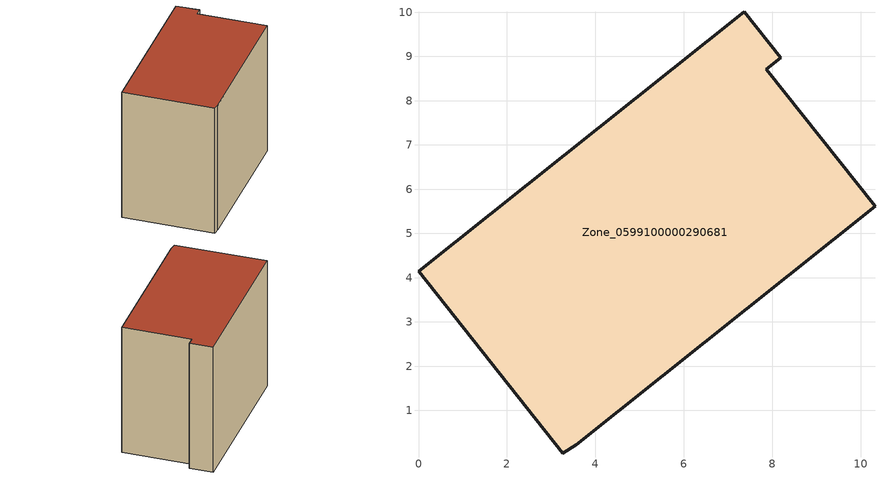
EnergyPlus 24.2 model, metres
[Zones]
Zone_0599100000290681
 floor ground (C_G): 3.57,0.22 3.27,0.03 0,4.14 7.36,10.01 8.19,8.97 7.86,8.71 10.32,5.61 z0
 wall outside (C_F): 7.36,10.01 0,4.14 3.27,0.03 3.57,0.22 10.32,5.61 7.86,8.71 8.19,8.97 7.36,10.01 z0:7.8
 roof outside (C_R): 3.27,0.03 3.57,0.22 10.32,5.61 7.86,8.71 8.19,8.97 7.36,10.01 0,4.14 z7.8
[BUILDING]
Pand.0599100000290681: North Axis=0; Terrain=City; Loads Convergence Tolerance Value=0.04; Temperature Convergence Tolerance Value=0.4; Solar Distribution=FullExterior; Maximum Number of Warmup Days=25; Minimum Number of Warmup Days=1
[Site:Location]
Rotterdam.The.Hague.AP_ZH_NLD Design_Conditions: Latitude=51.96; Longitude=4.45; Time Zone=1; Elevation=-4.5
[SITE:GROUNDTEMPERATURE:BUILDINGSURFACE]
18, 18, 18, 18, 18, 18, 18, 18, 18, 18, 18, 18
[MATERIAL] Thermal Absorptance=0.9; Solar Absorptance=0.7; Visible Absorptance=0.7
Name | Roughness | Thickness | Conductivity | Density | Specific Heat
G.TI.1975-1991 | MediumSmooth | 0.15 | 0.288461 | 540 | 1210
F.TI.1975-1991 | Rough | 0.3 | 0.230769 | 1920 | 840
R.TI.1975-1991 | MediumRough | 0.2 | 0.153846 | 1500 | 1000
[CONSTRUCTION]
C_G: G.TI.1975-1991
C_F: F.TI.1975-1991
C_R: R.TI.1975-1991
[ZONE]
Zone_0599100000290681: Type=1; Multiplier=1; Ceiling Height=Autocalculate; Volume=Autocalculate; Floor Area=autocalculate; Part of Total Floor Area=Yes
[ZONEINFILTRATION:DESIGNFLOWRATE]
Infil_Zone_0599100000290681: Zone or ZoneList or Space or SpaceList=Zone_0599100000290681; Schedule=AlwaysOn; Design Flow Rate Calculation Method=Flow/Area; Flow Rate per Floor Area=0.003; Constant Term Coefficient=1; Temperature Term Coefficient=0; Velocity Term Coefficient=0; Velocity Squared Term Coefficient=0
[HVACTEMPLATE:ZONE:IDEALLOADSAIRSYSTEM]
Zone_0599100000290681: Maximum Heating Supply Air Temperature=50; Minimum Cooling Supply Air Temperature=13; Maximum Heating Supply Air Humidity Ratio=0.0156; Minimum Cooling Supply Air Humidity Ratio=0.0077; Heating Limit=NoLimit; Cooling Limit=NoLimit; Dehumidification Control Type=ConstantSensibleHeatRatio; Cooling Sensible Heat Ratio=0.7; Dehumidification Setpoint=60; Humidification Control Type=None; Humidification Setpoint=30; Outdoor Air Method=None; Outdoor Air Flow Rate per Person=0.00944; Outdoor Air Flow Rate per Zone Floor Area=0; Outdoor Air Flow Rate per Zone=0; Demand Controlled Ventilation Type=None; Outdoor Air Economizer Type=NoEconomizer; Heat Recovery Type=None; Sensible Heat Recovery Effectiveness=0.7; Latent Heat Recovery Effectiveness=0.65
[ZONECONTROL:THERMOSTAT]
ThermostatControl_Zone_0599100000290681: Zone or ZoneList=Zone_0599100000290681; Control Type Schedule=DualSetpointControlType; Control 1=Thermostat_Zone_0599100000290681; Temperature Difference Between Cutout And Setpoint=0
[THERMOSTATSETPOINT:DUALSETPOINT]
Thermostat_Zone_0599100000290681: Heating Setpoint Temperature Schedule=HeatingSetpoint_Zone_0599100000290681; Cooling Setpoint Temperature Schedule=CoolingSetpoint_Zone_0599100000290681
[SCHEDULE:COMPACT]
HeatingSetpoint_Zone_0599100000290681: Through: 12/31, For: AllDays, Until: 24:00, 21
CoolingSetpoint_Zone_0599100000290681: Through: 12/31, For: AllDays, Until: 24:00, 24
DualSetpointControlType: Through: 12/31, For: AllDays, Until: 24:00, 4
AlwaysOn: Through: 12/31, For: AllDays, Until: 24:00, 1
